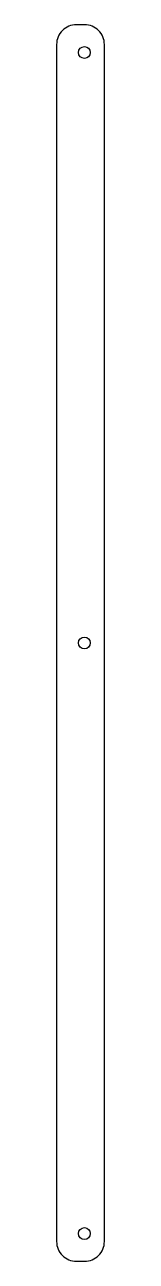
# Model space of a CAD drawing. Header units: inches. Extents: x 0 to 0.5, y -12.3 to 0.
import ezdxf

# ---------------------------------------------------------------- set-up
doc = ezdxf.new("R2010")
doc.units = ezdxf.units.IN
doc.header["$MEASUREMENT"] = 0

msp = doc.modelspace()

# ---------------------------------------------------------------- linework, layer by layer
msp.add_lwpolyline([(0.475, -12.102), (0.475, -0.197, 0.414214), (0.278, 0), (0.197, 0, 0.414214), (0, -0.197), (0, -12.102, 0.414214), (0.197, -12.299), (0.278, -12.299, 0.414214)], format="xyb", close=True)
for centre in [(0.276, -0.276), (0.276, -6.149), (0.276, -12.023)]:
    msp.add_circle(centre, 0.0591)

doc.saveas('drawing.dxf')
